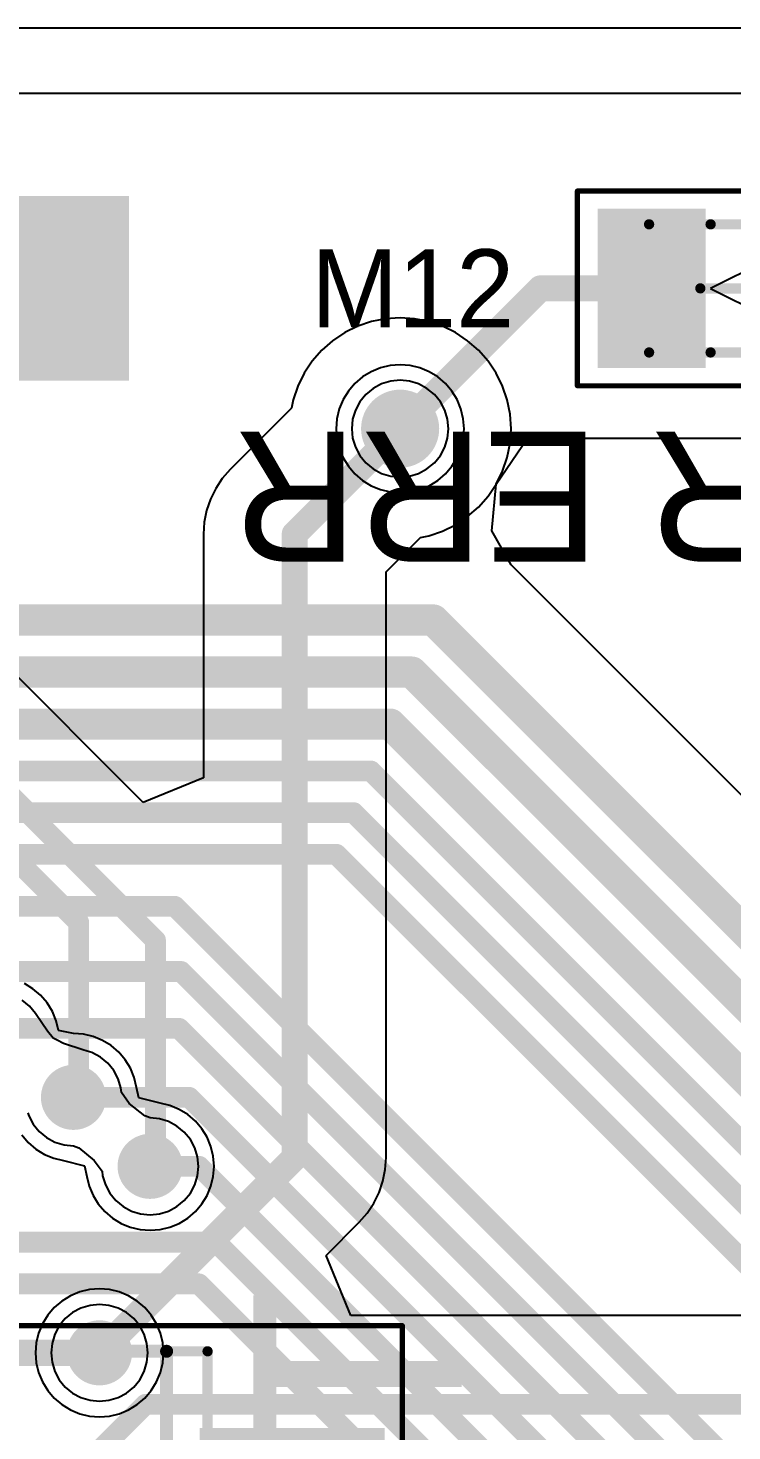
# Model space of a CAD drawing. Header units: millimetres. Extents: x 5.97 to 14.78, y 3.86 to 11.35.
# Drawn here: x 11.321 to 11.592, y 7.891 to 8.43 of the extents above; entities that cross this region are included whole.
import ezdxf

# ---------------------------------------------------------------- set-up
doc = ezdxf.new("R2010")
doc.units = ezdxf.units.MM
doc.header["$MEASUREMENT"] = 0
for name, color, linetype in [('BottomLayer', 5, 'Continuous'), ('BottomOverlay', 54, 'Continuous'), ('BottomPaste', 16, 'Continuous'), ('BottomSolder', 6, 'Continuous'), ('Mechanical13', 56, 'Continuous'), ('Mechanical15', 56, 'Continuous'), ('MidLayer1', 16, 'Continuous'), ('MidLayer2', 76, 'Continuous'), ('MultiLayer', 9, 'Continuous'), ('TopLayer', 1, 'Continuous'), ('TopOverlay', 2, 'Continuous'), ('TopPaste', 8, 'Continuous'), ('TopSolder', 216, 'Continuous')]:
    doc.layers.add(name, color=color, linetype=linetype)

# ---------------------------------------------------------------- blocks, each defined once
blk = doc.blocks.new('M_____43045_0610_164')
at = {"layer": 'TopLayer'}
blk.add_solid([(0.13839, -0.03248), (0.13839, 0.03248), (0.00335, -0.03248), (0.00335, 0.03248)], dxfattribs=at)
at = {"layer": 'TopPaste'}
blk.add_solid([(0.14139, -0.03548), (0.14139, 0.03548), (0.00035, -0.03548), (0.00035, 0.03548)], dxfattribs=at)
at = {"layer": 'TopSolder'}
blk.add_solid([(0.14089, -0.03498), (0.14089, 0.03498), (0.00085, -0.03498), (0.00085, 0.03498)], dxfattribs=at)
blk = doc.blocks.new('0805LED_RED_165')
at = {"layer": 'Mechanical13', "const_width": 0.00394}
for points in [[(-0.03937, 0.02461), (-0.03937, -0.02461)], [(0.03937, 0.02461), (-0.03937, 0.02461)], [(0.03937, 0.02461), (0.03937, -0.02461)], [(0.03937, -0.02461), (-0.03937, -0.02461)]]:
    blk.add_lwpolyline(points, dxfattribs=at)
at = {"layer": 'Mechanical13', "const_width": 0.00197}
for points in [[(-0.04035, 0.02461, 1), (-0.03839, 0.02461, 1)], [(-0.04035, 0.02461, 1), (-0.03839, 0.02461, 1)], [(0.03839, 0.02461, 1), (0.04035, 0.02461, 1)], [(0.03839, 0.02461, 1), (0.04035, 0.02461, 1)], [(-0.04035, -0.02461, 1), (-0.03839, -0.02461, 1)], [(-0.04035, -0.02461, 1), (-0.03839, -0.02461, 1)], [(0.03839, -0.02461, 1), (0.04035, -0.02461, 1)], [(0.03839, -0.02461, 1), (0.04035, -0.02461, 1)]]:
    blk.add_lwpolyline(points, format="xyb", close=True, dxfattribs=at)
at = {"layer": 'Mechanical15'}
for points, const_width in [([(-0.06693, 0.0374), (-0.06693, -0.0374)], 0.00197), ([(0.06693, 0.0374), (-0.06693, 0.0374)], 0.00197), ([(0.06693, 0.0374), (0.06693, -0.0374)], 0.00197), ([(0, 0.01969), (0, -0.01969)], 0.00394), ([(0.01969, 0), (-0.01969, 0)], 0.00394), ([(0.06693, -0.0374), (-0.06693, -0.0374)], 0.00197)]:
    blk.add_lwpolyline(points, dxfattribs=dict(at, const_width=const_width))
for points, const_width in [([(-0.06742, 0.0374, 1), (-0.06644, 0.0374, 1)], 0.000984), ([(-0.06742, 0.0374, 1), (-0.06644, 0.0374, 1)], 0.000984), ([(0.06644, 0.0374, 1), (0.06742, 0.0374, 1)], 0.000984), ([(0.06644, 0.0374, 1), (0.06742, 0.0374, 1)], 0.000984), ([(-0.00098, 0.01969, 1), (0.00098, 0.01969, 1)], 0.00197), ([(-0.02067, 0, 1), (-0.0187, 0, 1)], 0.00197), ([(0.0187, 0, 1), (0.02067, 0, 1)], 0.00197), ([(-0.00098, -0.01969, 1), (0.00098, -0.01969, 1)], 0.00197), ([(-0.06742, -0.0374, 1), (-0.06644, -0.0374, 1)], 0.000984), ([(-0.06742, -0.0374, 1), (-0.06644, -0.0374, 1)], 0.000984), ([(0.06644, -0.0374, 1), (0.06742, -0.0374, 1)], 0.000984), ([(0.06644, -0.0374, 1), (0.06742, -0.0374, 1)], 0.000984)]:
    blk.add_lwpolyline(points, format="xyb", close=True, dxfattribs=dict(at, const_width=const_width))
at = {"layer": 'TopLayer'}
for points in [[(-0.02067, -0.02756), (-0.02067, 0.02756), (-0.0561, -0.02756), (-0.0561, 0.02756)], [(0.0561, -0.02756), (0.0561, 0.02756), (0.02067, -0.02756), (0.02067, 0.02756)]]:
    blk.add_solid(points, dxfattribs=at)
at = {"layer": 'TopOverlay'}
for p, q in [((-0.01575, 0.01575), (-0.01575, -0.01575)), ((0.01575, 0), (-0.01575, 0.01575)), ((-0.01575, -0.01575), (0.01575, 0))]:
    blk.add_line(p, q, dxfattribs=at)
at = {"layer": 'TopOverlay', "const_width": 0.00394}
for points in [[(0.01575, 0.02461), (-0.01575, 0.02461)], [(0.01575, -0.02461), (-0.01575, -0.02461)]]:
    blk.add_lwpolyline(points, dxfattribs=at)
at = {"layer": 'TopOverlay', "const_width": 0.00197}
for points in [[(-0.01673, 0.02461, 1), (-0.01476, 0.02461, 1)], [(0.01476, 0.02461, 1), (0.01673, 0.02461, 1)], [(-0.01673, -0.02461, 1), (-0.01476, -0.02461, 1)], [(0.01476, -0.02461, 1), (0.01673, -0.02461, 1)]]:
    blk.add_lwpolyline(points, format="xyb", close=True, dxfattribs=at)
at = {"layer": 'TopPaste'}
for points in [[(-0.01767, -0.03056), (-0.01767, 0.03056), (-0.0591, -0.03056), (-0.0591, 0.03056)], [(0.0591, -0.03056), (0.0591, 0.03056), (0.01767, -0.03056), (0.01767, 0.03056)]]:
    blk.add_solid(points, dxfattribs=at)
at = {"layer": 'TopSolder'}
for points in [[(-0.01817, -0.03006), (-0.01817, 0.03006), (-0.0586, -0.03006), (-0.0586, 0.03006)], [(0.0586, -0.03006), (0.0586, 0.03006), (0.01817, -0.03006), (0.01817, 0.03006)]]:
    blk.add_solid(points, dxfattribs=at)
blk = doc.blocks.new('28_SSOP_B_181')
at = {"layer": 'BottomLayer'}
for points in [[(-0.1752, 0.17421), (-0.1752, 0.15846), (-0.11024, 0.17421), (-0.11024, 0.15846)], [(0.11024, 0.17421), (0.11024, 0.15846), (0.1752, 0.17421), (0.1752, 0.15846)], [(-0.1752, 0.14862), (-0.1752, 0.13287), (-0.11024, 0.14862), (-0.11024, 0.13287)], [(0.11024, 0.14862), (0.11024, 0.13287), (0.1752, 0.14862), (0.1752, 0.13287)], [(-0.1752, 0.12303), (-0.1752, 0.10728), (-0.11024, 0.12303), (-0.11024, 0.10728)], [(0.11024, 0.12303), (0.11024, 0.10728), (0.1752, 0.12303), (0.1752, 0.10728)], [(-0.1752, 0.09744), (-0.1752, 0.08169), (-0.11024, 0.09744), (-0.11024, 0.08169)], [(0.11024, 0.09744), (0.11024, 0.08169), (0.1752, 0.09744), (0.1752, 0.08169)], [(-0.1752, 0.07185), (-0.1752, 0.0561), (-0.11024, 0.07185), (-0.11024, 0.0561)], [(0.11024, 0.07185), (0.11024, 0.0561), (0.1752, 0.07185), (0.1752, 0.0561)], [(-0.1752, 0.04626), (-0.1752, 0.03051), (-0.11024, 0.04626), (-0.11024, 0.03051)], [(0.11024, 0.04626), (0.11024, 0.03051), (0.1752, 0.04626), (0.1752, 0.03051)], [(-0.1752, 0.02067), (-0.1752, 0.00492), (-0.11024, 0.02067), (-0.11024, 0.00492)], [(0.11024, 0.02067), (0.11024, 0.00492), (0.1752, 0.02067), (0.1752, 0.00492)], [(-0.1752, -0.00492), (-0.1752, -0.02067), (-0.11024, -0.00492), (-0.11024, -0.02067)], [(0.11024, -0.00492), (0.11024, -0.02067), (0.1752, -0.00492), (0.1752, -0.02067)], [(-0.1752, -0.03051), (-0.1752, -0.04626), (-0.11024, -0.03051), (-0.11024, -0.04626)], [(0.11024, -0.03051), (0.11024, -0.04626), (0.1752, -0.03051), (0.1752, -0.04626)], [(-0.1752, -0.0561), (-0.1752, -0.07185), (-0.11024, -0.0561), (-0.11024, -0.07185)], [(0.11024, -0.0561), (0.11024, -0.07185), (0.1752, -0.0561), (0.1752, -0.07185)], [(-0.1752, -0.08169), (-0.1752, -0.09744), (-0.11024, -0.08169), (-0.11024, -0.09744)], [(0.11024, -0.08169), (0.11024, -0.09744), (0.1752, -0.08169), (0.1752, -0.09744)], [(-0.1752, -0.10728), (-0.1752, -0.12303), (-0.11024, -0.10728), (-0.11024, -0.12303)], [(0.11024, -0.10728), (0.11024, -0.12303), (0.1752, -0.10728), (0.1752, -0.12303)], [(-0.1752, -0.13287), (-0.1752, -0.14862), (-0.11024, -0.13287), (-0.11024, -0.14862)], [(0.11024, -0.13287), (0.11024, -0.14862), (0.1752, -0.13287), (0.1752, -0.14862)], [(-0.1752, -0.15846), (-0.1752, -0.17421), (-0.11024, -0.15846), (-0.11024, -0.17421)], [(0.11024, -0.15846), (0.11024, -0.17421), (0.1752, -0.15846), (0.1752, -0.17421)]]:
    blk.add_solid(points, dxfattribs=at)
at = {"layer": 'BottomOverlay', "const_width": 0.005}
for points in [[(-0.09449, -0.20669), (-0.09449, 0.20669)], [(-0.09449, 0.20669), (0.09449, 0.20669)], [(0.09449, -0.20669), (0.09449, 0.20669)], [(-0.09449, -0.20669), (0.09449, -0.20669)]]:
    blk.add_lwpolyline(points, dxfattribs=at)
at = {"layer": 'BottomOverlay'}
for points, const_width in [([(-0.09574, 0.20669, 1), (-0.09324, 0.20669, 1)], 0.0025), ([(-0.09574, 0.20669, 1), (-0.09324, 0.20669, 1)], 0.0025), ([(0.09324, 0.20669, 1), (0.09574, 0.20669, 1)], 0.0025), ([(0.09324, 0.20669, 1), (0.09574, 0.20669, 1)], 0.0025), ([(-0.04331, -0.16732, 1), (-0.06693, -0.16732, 1)], 0.02362), ([(-0.07283, -0.16732, 1), (-0.06102, -0.16732, 1)], 0.01181), ([(-0.04921, -0.16732, 1), (-0.0374, -0.16732, 1)], 0.01181), ([(-0.09574, -0.20669, 1), (-0.09324, -0.20669, 1)], 0.0025), ([(-0.09574, -0.20669, 1), (-0.09324, -0.20669, 1)], 0.0025), ([(0.09324, -0.20669, 1), (0.09574, -0.20669, 1)], 0.0025), ([(0.09324, -0.20669, 1), (0.09574, -0.20669, 1)], 0.0025)]:
    blk.add_lwpolyline(points, format="xyb", close=True, dxfattribs=dict(at, const_width=const_width))
at = {"layer": 'BottomPaste'}
for points in [[(-0.1782, 0.17721), (-0.1782, 0.15546), (-0.10724, 0.17721), (-0.10724, 0.15546)], [(0.10724, 0.17721), (0.10724, 0.15546), (0.1782, 0.17721), (0.1782, 0.15546)], [(-0.1782, 0.15162), (-0.1782, 0.12987), (-0.10724, 0.15162), (-0.10724, 0.12987)], [(0.10724, 0.15162), (0.10724, 0.12987), (0.1782, 0.15162), (0.1782, 0.12987)], [(-0.1782, 0.12603), (-0.1782, 0.10428), (-0.10724, 0.12603), (-0.10724, 0.10428)], [(0.10724, 0.12603), (0.10724, 0.10428), (0.1782, 0.12603), (0.1782, 0.10428)], [(-0.1782, 0.10044), (-0.1782, 0.07869), (-0.10724, 0.10044), (-0.10724, 0.07869)], [(0.10724, 0.10044), (0.10724, 0.07869), (0.1782, 0.10044), (0.1782, 0.07869)], [(-0.1782, 0.07485), (-0.1782, 0.0531), (-0.10724, 0.07485), (-0.10724, 0.0531)], [(0.10724, 0.07485), (0.10724, 0.0531), (0.1782, 0.07485), (0.1782, 0.0531)], [(-0.1782, 0.04926), (-0.1782, 0.02751), (-0.10724, 0.04926), (-0.10724, 0.02751)], [(0.10724, 0.04926), (0.10724, 0.02751), (0.1782, 0.04926), (0.1782, 0.02751)], [(-0.1782, 0.02367), (-0.1782, 0.00192), (-0.10724, 0.02367), (-0.10724, 0.00192)], [(0.10724, 0.02367), (0.10724, 0.00192), (0.1782, 0.02367), (0.1782, 0.00192)], [(-0.1782, -0.00192), (-0.1782, -0.02367), (-0.10724, -0.00192), (-0.10724, -0.02367)], [(0.10724, -0.00192), (0.10724, -0.02367), (0.1782, -0.00192), (0.1782, -0.02367)], [(-0.1782, -0.02751), (-0.1782, -0.04926), (-0.10724, -0.02751), (-0.10724, -0.04926)], [(0.10724, -0.02751), (0.10724, -0.04926), (0.1782, -0.02751), (0.1782, -0.04926)], [(-0.1782, -0.0531), (-0.1782, -0.07485), (-0.10724, -0.0531), (-0.10724, -0.07485)], [(0.10724, -0.0531), (0.10724, -0.07485), (0.1782, -0.0531), (0.1782, -0.07485)], [(-0.1782, -0.07869), (-0.1782, -0.10044), (-0.10724, -0.07869), (-0.10724, -0.10044)], [(0.10724, -0.07869), (0.10724, -0.10044), (0.1782, -0.07869), (0.1782, -0.10044)], [(-0.1782, -0.10428), (-0.1782, -0.12603), (-0.10724, -0.10428), (-0.10724, -0.12603)], [(0.10724, -0.10428), (0.10724, -0.12603), (0.1782, -0.10428), (0.1782, -0.12603)], [(-0.1782, -0.12987), (-0.1782, -0.15162), (-0.10724, -0.12987), (-0.10724, -0.15162)], [(0.10724, -0.12987), (0.10724, -0.15162), (0.1782, -0.12987), (0.1782, -0.15162)], [(-0.1782, -0.15546), (-0.1782, -0.17721), (-0.10724, -0.15546), (-0.10724, -0.17721)], [(0.10724, -0.15546), (0.10724, -0.17721), (0.1782, -0.15546), (0.1782, -0.17721)]]:
    blk.add_solid(points, dxfattribs=at)
at = {"layer": 'BottomSolder'}
for points in [[(-0.1777, 0.17671), (-0.1777, 0.15596), (-0.10774, 0.17671), (-0.10774, 0.15596)], [(0.10774, 0.17671), (0.10774, 0.15596), (0.1777, 0.17671), (0.1777, 0.15596)], [(-0.1777, 0.15112), (-0.1777, 0.13037), (-0.10774, 0.15112), (-0.10774, 0.13037)], [(0.10774, 0.15112), (0.10774, 0.13037), (0.1777, 0.15112), (0.1777, 0.13037)], [(-0.1777, 0.12553), (-0.1777, 0.10478), (-0.10774, 0.12553), (-0.10774, 0.10478)], [(0.10774, 0.12553), (0.10774, 0.10478), (0.1777, 0.12553), (0.1777, 0.10478)], [(-0.1777, 0.09994), (-0.1777, 0.07919), (-0.10774, 0.09994), (-0.10774, 0.07919)], [(0.10774, 0.09994), (0.10774, 0.07919), (0.1777, 0.09994), (0.1777, 0.07919)], [(-0.1777, 0.07435), (-0.1777, 0.0536), (-0.10774, 0.07435), (-0.10774, 0.0536)], [(0.10774, 0.07435), (0.10774, 0.0536), (0.1777, 0.07435), (0.1777, 0.0536)], [(-0.1777, 0.04876), (-0.1777, 0.02801), (-0.10774, 0.04876), (-0.10774, 0.02801)], [(0.10774, 0.04876), (0.10774, 0.02801), (0.1777, 0.04876), (0.1777, 0.02801)], [(-0.1777, 0.02317), (-0.1777, 0.00242), (-0.10774, 0.02317), (-0.10774, 0.00242)], [(0.10774, 0.02317), (0.10774, 0.00242), (0.1777, 0.02317), (0.1777, 0.00242)], [(-0.1777, -0.00242), (-0.1777, -0.02317), (-0.10774, -0.00242), (-0.10774, -0.02317)], [(0.10774, -0.00242), (0.10774, -0.02317), (0.1777, -0.00242), (0.1777, -0.02317)], [(-0.1777, -0.02801), (-0.1777, -0.04876), (-0.10774, -0.02801), (-0.10774, -0.04876)], [(0.10774, -0.02801), (0.10774, -0.04876), (0.1777, -0.02801), (0.1777, -0.04876)], [(-0.1777, -0.0536), (-0.1777, -0.07435), (-0.10774, -0.0536), (-0.10774, -0.07435)], [(0.10774, -0.0536), (0.10774, -0.07435), (0.1777, -0.0536), (0.1777, -0.07435)], [(-0.1777, -0.07919), (-0.1777, -0.09994), (-0.10774, -0.07919), (-0.10774, -0.09994)], [(0.10774, -0.07919), (0.10774, -0.09994), (0.1777, -0.07919), (0.1777, -0.09994)], [(-0.1777, -0.10478), (-0.1777, -0.12553), (-0.10774, -0.10478), (-0.10774, -0.12553)], [(0.10774, -0.10478), (0.10774, -0.12553), (0.1777, -0.10478), (0.1777, -0.12553)], [(-0.1777, -0.13037), (-0.1777, -0.15112), (-0.10774, -0.13037), (-0.10774, -0.15112)], [(0.10774, -0.13037), (0.10774, -0.15112), (0.1777, -0.13037), (0.1777, -0.15112)], [(-0.1777, -0.15596), (-0.1777, -0.17671), (-0.10774, -0.15596), (-0.10774, -0.17671)], [(0.10774, -0.15596), (0.10774, -0.17671), (0.1777, -0.15596), (0.1777, -0.17671)]]:
    blk.add_solid(points, dxfattribs=at)
at = {"layer": 'Mechanical13', "const_width": 0.00394}
for points in [[(-0.11024, -0.20669), (-0.11024, 0.20669)], [(-0.11024, 0.20669), (0.11024, 0.20669)], [(0.11024, -0.20669), (0.11024, 0.20669)], [(-0.11024, -0.20669), (0.11024, -0.20669)]]:
    blk.add_lwpolyline(points, dxfattribs=at)
at = {"layer": 'Mechanical13'}
for points, const_width in [([(-0.11122, 0.20669, 1), (-0.10925, 0.20669, 1)], 0.00197), ([(-0.11122, 0.20669, 1), (-0.10925, 0.20669, 1)], 0.00197), ([(0.10925, 0.20669, 1), (0.11122, 0.20669, 1)], 0.00197), ([(0.10925, 0.20669, 1), (0.11122, 0.20669, 1)], 0.00197), ([(-0.05512, -0.17126, 1), (-0.09449, -0.17126, 1)], 0.00394), ([(-0.09547, -0.17126, 1), (-0.0935, -0.17126, 1)], 0.00197), ([(-0.0561, -0.17126, 1), (-0.05413, -0.17126, 1)], 0.00197), ([(-0.11122, -0.20669, 1), (-0.10925, -0.20669, 1)], 0.00197), ([(-0.11122, -0.20669, 1), (-0.10925, -0.20669, 1)], 0.00197), ([(0.10925, -0.20669, 1), (0.11122, -0.20669, 1)], 0.00197), ([(0.10925, -0.20669, 1), (0.11122, -0.20669, 1)], 0.00197)]:
    blk.add_lwpolyline(points, format="xyb", close=True, dxfattribs=dict(at, const_width=const_width))
at = {"layer": 'Mechanical15'}
for points, const_width in [([(-0.18504, -0.21654), (-0.18504, 0.21654)], 0.00197), ([(-0.18504, 0.21654), (0.18504, 0.21654)], 0.00197), ([(0.18504, -0.21654), (0.18504, 0.21654)], 0.00197), ([(0, -0.01969), (0, 0.01969)], 0.00394), ([(-0.01969, 0), (0.01969, 0)], 0.00394), ([(-0.18504, -0.21654), (0.18504, -0.21654)], 0.00197)]:
    blk.add_lwpolyline(points, dxfattribs=dict(at, const_width=const_width))
for points, const_width in [([(-0.18553, 0.21654, 1), (-0.18455, 0.21654, 1)], 0.000984), ([(-0.18553, 0.21654, 1), (-0.18455, 0.21654, 1)], 0.000984), ([(0.18455, 0.21654, 1), (0.18553, 0.21654, 1)], 0.000984), ([(0.18455, 0.21654, 1), (0.18553, 0.21654, 1)], 0.000984), ([(-0.00098, 0.01969, 1), (0.00098, 0.01969, 1)], 0.00197), ([(-0.02067, 0, 1), (-0.0187, 0, 1)], 0.00197), ([(0.0187, 0, 1), (0.02067, 0, 1)], 0.00197), ([(-0.00098, -0.01969, 1), (0.00098, -0.01969, 1)], 0.00197), ([(-0.18553, -0.21654, 1), (-0.18455, -0.21654, 1)], 0.000984), ([(-0.18553, -0.21654, 1), (-0.18455, -0.21654, 1)], 0.000984), ([(0.18455, -0.21654, 1), (0.18553, -0.21654, 1)], 0.000984), ([(0.18455, -0.21654, 1), (0.18553, -0.21654, 1)], 0.000984)]:
    blk.add_lwpolyline(points, format="xyb", close=True, dxfattribs=dict(at, const_width=const_width))

msp = doc.modelspace()

# ---------------------------------------------------------------- linework, layer by layer
at = {"layer": 'BottomLayer'}
for p, q in [((10.0561, 8.405), (11.62796, 8.405)), ((11.36555, 8.13246), (11.17781, 8.3202)), ((11.44789, 8.31545), (11.44289, 8.31299)), ((11.45316, 8.31724), (11.44789, 8.31545)), ((11.45863, 8.31833), (11.45316, 8.31724)), ((11.46419, 8.3187), (11.45863, 8.31833)), ((11.46975, 8.31833), (11.46419, 8.3187)), ((11.47521, 8.31724), (11.46975, 8.31833)), ((11.48048, 8.31545), (11.47521, 8.31724)), ((11.48548, 8.31299), (11.48048, 8.31545)), ((11.43826, 8.30989), (11.43407, 8.30622)), ((11.44289, 8.31299), (11.43826, 8.30989)), ((11.49011, 8.30989), (11.48548, 8.31299)), ((11.4943, 8.30622), (11.49011, 8.30989)), ((11.43407, 8.30622), (11.4304, 8.30203)), ((11.49798, 8.30203), (11.4943, 8.30622)), ((11.4304, 8.30203), (11.4273, 8.2974)), ((11.50107, 8.2974), (11.49798, 8.30203)), ((11.4273, 8.2974), (11.42484, 8.2924)), ((11.50353, 8.2924), (11.50107, 8.2974)), ((11.42484, 8.2924), (11.42305, 8.28713)), ((11.50533, 8.28713), (11.50353, 8.2924)), ((11.42241, 8.28393), (11.39892, 8.26044)), ((11.42305, 8.28713), (11.42241, 8.28393)), ((11.50641, 8.28166), (11.50533, 8.28713)), ((11.50678, 8.2761), (11.50641, 8.28166)), ((11.50641, 8.27054), (11.50678, 8.2761)), ((11.50533, 8.26508), (11.50641, 8.27054)), ((11.50353, 8.25981), (11.50533, 8.26508)), ((11.39589, 8.25699), (11.39334, 8.25318)), ((11.39892, 8.26044), (11.39589, 8.25699)), ((11.50107, 8.25481), (11.50353, 8.25981)), ((11.39334, 8.25318), (11.39132, 8.24906)), ((11.49798, 8.25018), (11.50107, 8.25481)), ((11.39132, 8.24906), (11.38984, 8.24472)), ((11.49011, 8.24231), (11.4943, 8.24599)), ((11.4943, 8.24599), (11.49798, 8.25018)), ((11.38895, 8.24022), (11.38865, 8.23564)), ((11.38984, 8.24472), (11.38895, 8.24022)), ((11.48548, 8.23922), (11.49011, 8.24231)), ((11.38865, 8.23564), (11.38865, 8.14203)), ((11.47201, 8.23433), (11.47521, 8.23496)), ((11.47521, 8.23496), (11.48048, 8.23675)), ((11.48048, 8.23675), (11.48548, 8.23922)), ((11.4588, 8.22111), (11.47201, 8.23433)), ((11.4588, 7.9961), (11.4588, 8.22111)), ((11.38865, 8.14203), (11.36555, 8.13246)), ((11.4585, 7.99153), (11.4588, 7.9961)), ((11.45613, 7.98268), (11.4576, 7.98703)), ((11.4576, 7.98703), (11.4585, 7.99153)), ((11.4541, 7.97857), (11.45613, 7.98268)), ((11.45155, 7.97475), (11.4541, 7.97857)), ((11.43573, 7.95851), (11.44852, 7.9713)), ((11.44852, 7.9713), (11.45155, 7.97475)), ((11.4453, 7.93541), (11.43573, 7.95851)), ((11.61349, 7.93541), (11.4453, 7.93541))]:
    msp.add_line(p, q, dxfattribs=at)
for points, const_width in [([(11.15372, 8.2961), (11.37022, 8.0796)], 0.008), ([(11.14709, 8.2801), (11.34072, 8.08648)], 0.008), ([(11.42372, 8.23564), (11.46419, 8.2761)], 0.01), ([(11.42372, 7.9961), (11.42372, 8.23564)], 0.01), ([(11.34072, 8.02124), (11.34072, 8.08648)], 0.008), ([(11.37022, 7.99481), (11.37022, 8.0796)], 0.008), ([(11.33872, 8.01924), (11.34072, 8.02124)], 0.008), ([(11.34872, 7.9211), (11.42372, 7.9961)], 0.01), ([(11.36816, 7.99274), (11.37022, 7.99481)], 0.008), ([(11.3412, 7.8761), (11.36643, 7.90134)], 0.008), ([(11.36643, 7.90134), (11.61349, 7.90134)], 0.008)]:
    msp.add_lwpolyline(points, dxfattribs=dict(at, const_width=const_width))
for points, const_width in [([(11.45794, 8.2761, 1), (11.47044, 8.2761, 1)], 0.0125), ([(11.46169, 8.2761, 1), (11.46669, 8.2761, 1)], 0.005), ([(11.42122, 8.23564, 1), (11.42622, 8.23564, 1)], 0.005), ([(11.42122, 8.23564, 1), (11.42622, 8.23564, 1)], 0.005), ([(11.33872, 8.08648, 1), (11.34272, 8.08648, 1)], 0.004), ([(11.33872, 8.08648, 1), (11.34272, 8.08648, 1)], 0.004), ([(11.36822, 8.0796, 1), (11.37222, 8.0796, 1)], 0.004), ([(11.36822, 8.0796, 1), (11.37222, 8.0796, 1)], 0.004), ([(11.33247, 8.01924, 1), (11.34497, 8.01924, 1)], 0.0125), ([(11.33872, 8.02124, 1), (11.34272, 8.02124, 1)], 0.004), ([(11.33872, 8.02124, 1), (11.34272, 8.02124, 1)], 0.004), ([(11.33672, 8.01924, 1), (11.34072, 8.01924, 1)], 0.004), ([(11.36191, 7.99274, 1), (11.37441, 7.99274, 1)], 0.0125), ([(11.36822, 7.99481, 1), (11.37222, 7.99481, 1)], 0.004), ([(11.36822, 7.99481, 1), (11.37222, 7.99481, 1)], 0.004), ([(11.42122, 7.9961, 1), (11.42622, 7.9961, 1)], 0.005), ([(11.42122, 7.9961, 1), (11.42622, 7.9961, 1)], 0.005), ([(11.36616, 7.99274, 1), (11.37016, 7.99274, 1)], 0.004), ([(11.34247, 7.9211, 1), (11.35497, 7.9211, 1)], 0.0125), ([(11.34622, 7.9211, 1), (11.35122, 7.9211, 1)], 0.005), ([(11.36443, 7.90134, 1), (11.36843, 7.90134, 1)], 0.004), ([(11.36443, 7.90134, 1), (11.36843, 7.90134, 1)], 0.004)]:
    msp.add_lwpolyline(points, format="xyb", close=True, dxfattribs=dict(at, const_width=const_width))
at = {"layer": 'MidLayer1'}
for p, q in [((8.785, 8.405), (11.645, 8.405)), ((11.46056, 8.29434), (11.45707, 8.29328)), ((11.46419, 8.29469), (11.46056, 8.29434)), ((11.46781, 8.29434), (11.46419, 8.29469)), ((11.4713, 8.29328), (11.46781, 8.29434)), ((11.45104, 8.28925), (11.44873, 8.28643)), ((11.45386, 8.29156), (11.45104, 8.28925)), ((11.45707, 8.29328), (11.45386, 8.29156)), ((11.47451, 8.29156), (11.4713, 8.29328)), ((11.47733, 8.28925), (11.47451, 8.29156)), ((11.47964, 8.28643), (11.47733, 8.28925)), ((11.44701, 8.28322), (11.44595, 8.27973)), ((11.44873, 8.28643), (11.44701, 8.28322)), ((11.48136, 8.28322), (11.47964, 8.28643)), ((11.48242, 8.27973), (11.48136, 8.28322)), ((11.44595, 8.27973), (11.4456, 8.2761)), ((11.48278, 8.2761), (11.48242, 8.27973)), ((11.4456, 8.2761), (11.44595, 8.27248)), ((11.44595, 8.27248), (11.44701, 8.26899)), ((11.48136, 8.26899), (11.48242, 8.27248)), ((11.48242, 8.27248), (11.48278, 8.2761)), ((11.44701, 8.26899), (11.44873, 8.26578)), ((11.47964, 8.26578), (11.48136, 8.26899)), ((11.44873, 8.26578), (11.45104, 8.26296)), ((11.45104, 8.26296), (11.45386, 8.26065)), ((11.47451, 8.26065), (11.47733, 8.26296)), ((11.47733, 8.26296), (11.47964, 8.26578)), ((11.45386, 8.26065), (11.45707, 8.25893)), ((11.45707, 8.25893), (11.46056, 8.25787)), ((11.46056, 8.25787), (11.46419, 8.25751)), ((11.46419, 8.25751), (11.46781, 8.25787)), ((11.46781, 8.25787), (11.4713, 8.25893)), ((11.4713, 8.25893), (11.47451, 8.26065)), ((11.32187, 8.05425), (11.31905, 8.05656)), ((11.32418, 8.05143), (11.32187, 8.05425)), ((11.32651, 8.04788), (11.32418, 8.05143)), ((11.32878, 8.04468), (11.32651, 8.04788)), ((11.33097, 8.04199), (11.32878, 8.04468)), ((11.33241, 8.04122), (11.33097, 8.04199)), ((11.33483, 8.03997), (11.33241, 8.04122)), ((11.34235, 8.03747), (11.33483, 8.03997)), ((11.34396, 8.03698), (11.34235, 8.03747)), ((11.34583, 8.03642), (11.34396, 8.03698)), ((11.34905, 8.0347), (11.34583, 8.03642)), ((11.35187, 8.03239), (11.34905, 8.0347)), ((11.35418, 8.02957), (11.35187, 8.03239)), ((11.3559, 8.02636), (11.35418, 8.02957)), ((11.35695, 8.02287), (11.3559, 8.02636)), ((11.35713, 8.02105), (11.35695, 8.02287)), ((11.36015, 8.01694), (11.35713, 8.02105)), ((11.36609, 8.01212), (11.36015, 8.01694)), ((11.32119, 8.01332), (11.32155, 8.01213)), ((11.32155, 8.01213), (11.32326, 8.00891)), ((11.32326, 8.00891), (11.32558, 8.0061)), ((11.36816, 8.01133), (11.36609, 8.01212)), ((11.37178, 8.01097), (11.36816, 8.01133)), ((11.37527, 8.00992), (11.37178, 8.01097)), ((11.37848, 8.0082), (11.37527, 8.00992)), ((11.3813, 8.00589), (11.37848, 8.0082)), ((11.32558, 8.0061), (11.32839, 8.00378)), ((11.32839, 8.00378), (11.33161, 8.00207)), ((11.38361, 8.00307), (11.3813, 8.00589)), ((11.38533, 7.99986), (11.38361, 8.00307)), ((11.33161, 8.00207), (11.33509, 8.00101)), ((11.33509, 8.00101), (11.33872, 8.00065)), ((11.33872, 8.00065), (11.34079, 7.99986)), ((11.34079, 7.99986), (11.34673, 7.99504)), ((11.38639, 7.99637), (11.38533, 7.99986)), ((11.34673, 7.99504), (11.34974, 7.99093)), ((11.38675, 7.99274), (11.38639, 7.99637)), ((11.38639, 7.98911), (11.38675, 7.99274)), ((11.34974, 7.99093), (11.34992, 7.98911)), ((11.34992, 7.98911), (11.35098, 7.98563)), ((11.38533, 7.98563), (11.38639, 7.98911)), ((11.35098, 7.98563), (11.3527, 7.98241)), ((11.3527, 7.98241), (11.35501, 7.9796)), ((11.3813, 7.9796), (11.38361, 7.98241)), ((11.38361, 7.98241), (11.38533, 7.98563)), ((11.35501, 7.9796), (11.35783, 7.97728)), ((11.35783, 7.97728), (11.36104, 7.97557)), ((11.37527, 7.97557), (11.37848, 7.97728)), ((11.37848, 7.97728), (11.3813, 7.9796)), ((11.36104, 7.97557), (11.36453, 7.97451)), ((11.36453, 7.97451), (11.36816, 7.97415)), ((11.36816, 7.97415), (11.37178, 7.97451)), ((11.37178, 7.97451), (11.37527, 7.97557)), ((11.34161, 7.93828), (11.33839, 7.93656)), ((11.34509, 7.93934), (11.34161, 7.93828)), ((11.34872, 7.93969), (11.34509, 7.93934)), ((11.35235, 7.93934), (11.34872, 7.93969)), ((11.35583, 7.93828), (11.35235, 7.93934)), ((11.35905, 7.93656), (11.35583, 7.93828)), ((11.33558, 7.93425), (11.33326, 7.93143)), ((11.33839, 7.93656), (11.33558, 7.93425)), ((11.36187, 7.93425), (11.35905, 7.93656)), ((11.36418, 7.93143), (11.36187, 7.93425)), ((11.33155, 7.92822), (11.33049, 7.92473)), ((11.33326, 7.93143), (11.33155, 7.92822)), ((11.3659, 7.92822), (11.36418, 7.93143)), ((11.36695, 7.92473), (11.3659, 7.92822)), ((11.33049, 7.92473), (11.33013, 7.9211)), ((11.36731, 7.9211), (11.36695, 7.92473)), ((11.33013, 7.9211), (11.33049, 7.91748)), ((11.33049, 7.91748), (11.33155, 7.91399)), ((11.3659, 7.91399), (11.36695, 7.91748)), ((11.36695, 7.91748), (11.36731, 7.9211)), ((11.33155, 7.91399), (11.33326, 7.91078)), ((11.36418, 7.91078), (11.3659, 7.91399)), ((11.33326, 7.91078), (11.33558, 7.90796)), ((11.33558, 7.90796), (11.33839, 7.90565)), ((11.35905, 7.90565), (11.36187, 7.90796)), ((11.36187, 7.90796), (11.36418, 7.91078)), ((11.33839, 7.90565), (11.34161, 7.90393)), ((11.34161, 7.90393), (11.34509, 7.90287)), ((11.34509, 7.90287), (11.34872, 7.90251)), ((11.34872, 7.90251), (11.35235, 7.90287)), ((11.35235, 7.90287), (11.35583, 7.90393)), ((11.35583, 7.90393), (11.35905, 7.90565))]:
    msp.add_line(p, q, dxfattribs=at)
at = {"layer": 'MidLayer1', "const_width": 0.0125}
for points in [[(11.45794, 8.2761, 1), (11.47044, 8.2761, 1)], [(11.33247, 8.01924, 1), (11.34497, 8.01924, 1)], [(11.36191, 7.99274, 1), (11.37441, 7.99274, 1)], [(11.34247, 7.9211, 1), (11.35497, 7.9211, 1)]]:
    msp.add_lwpolyline(points, format="xyb", close=True, dxfattribs=at)
at = {"layer": 'MidLayer2'}
for p, q in [((8.785, 8.405), (11.645, 8.405)), ((11.45659, 8.29948), (11.45303, 8.298)), ((11.46034, 8.30038), (11.45659, 8.29948)), ((11.46419, 8.30068), (11.46034, 8.30038)), ((11.46803, 8.30038), (11.46419, 8.30068)), ((11.47178, 8.29948), (11.46803, 8.30038)), ((11.47534, 8.298), (11.47178, 8.29948)), ((11.44974, 8.29599), (11.44681, 8.29348)), ((11.45303, 8.298), (11.44974, 8.29599)), ((11.47863, 8.29599), (11.47534, 8.298)), ((11.48156, 8.29348), (11.47863, 8.29599)), ((11.4443, 8.29055), (11.44229, 8.28726)), ((11.44681, 8.29348), (11.4443, 8.29055)), ((11.48407, 8.29055), (11.48156, 8.29348)), ((11.48608, 8.28726), (11.48407, 8.29055)), ((11.44081, 8.2837), (11.43991, 8.27995)), ((11.44229, 8.28726), (11.44081, 8.2837)), ((11.48756, 8.2837), (11.48608, 8.28726)), ((11.48846, 8.27995), (11.48756, 8.2837)), ((11.43991, 8.27995), (11.43961, 8.2761)), ((11.48876, 8.2761), (11.48846, 8.27995)), ((11.43961, 8.2761), (11.43991, 8.27226)), ((11.43991, 8.27226), (11.44081, 8.26851)), ((11.48756, 8.26851), (11.48846, 8.27226)), ((11.48846, 8.27226), (11.48876, 8.2761)), ((11.44081, 8.26851), (11.44229, 8.26495)), ((11.48608, 8.26495), (11.48756, 8.26851)), ((11.44229, 8.26495), (11.4443, 8.26166)), ((11.4443, 8.26166), (11.44681, 8.25873)), ((11.48156, 8.25873), (11.48407, 8.26166)), ((11.48407, 8.26166), (11.48608, 8.26495)), ((11.44681, 8.25873), (11.44974, 8.25622)), ((11.44974, 8.25622), (11.45303, 8.25421)), ((11.47534, 8.25421), (11.47863, 8.25622)), ((11.47863, 8.25622), (11.48156, 8.25873)), ((11.45303, 8.25421), (11.45659, 8.25273)), ((11.45659, 8.25273), (11.46034, 8.25183)), ((11.46034, 8.25183), (11.46419, 8.25153)), ((11.46419, 8.25153), (11.46803, 8.25183)), ((11.46803, 8.25183), (11.47178, 8.25273)), ((11.47178, 8.25273), (11.47534, 8.25421)), ((11.32317, 8.06099), (11.31988, 8.063)), ((11.3261, 8.05848), (11.32317, 8.06099)), ((11.3286, 8.05555), (11.3261, 8.05848)), ((11.33062, 8.05226), (11.3286, 8.05555)), ((11.33209, 8.0487), (11.33062, 8.05226)), ((11.33299, 8.04495), (11.33209, 8.0487)), ((11.33872, 8.04382), (11.33299, 8.04495)), ((11.34257, 8.04351), (11.33872, 8.04382)), ((11.34631, 8.04261), (11.34257, 8.04351)), ((11.34988, 8.04114), (11.34631, 8.04261)), ((11.35317, 8.03912), (11.34988, 8.04114)), ((11.3561, 8.03662), (11.35317, 8.03912)), ((11.3586, 8.03369), (11.3561, 8.03662)), ((11.36062, 8.0304), (11.3586, 8.03369)), ((11.36209, 8.02684), (11.36062, 8.0304)), ((11.36299, 8.02309), (11.36209, 8.02684)), ((11.36386, 8.0191), (11.36299, 8.02309)), ((11.372, 8.01701), (11.36386, 8.0191)), ((11.37575, 8.01611), (11.372, 8.01701)), ((11.37931, 8.01464), (11.37575, 8.01611)), ((11.3826, 8.01262), (11.37931, 8.01464)), ((11.38553, 8.01012), (11.3826, 8.01262)), ((11.38804, 8.00719), (11.38553, 8.01012)), ((11.31884, 8.0048), (11.32134, 8.00186)), ((11.39005, 8.0039), (11.38804, 8.00719)), ((11.39153, 8.00034), (11.39005, 8.0039)), ((11.32134, 8.00186), (11.32428, 7.99936)), ((11.32428, 7.99936), (11.32756, 7.99734)), ((11.32756, 7.99734), (11.33113, 7.99587)), ((11.39243, 7.99659), (11.39153, 8.00034)), ((11.33113, 7.99587), (11.33488, 7.99497)), ((11.33488, 7.99497), (11.34302, 7.99289)), ((11.34302, 7.99289), (11.34388, 7.9889)), ((11.39273, 7.99274), (11.39243, 7.99659)), ((11.39243, 7.9889), (11.39273, 7.99274)), ((11.34388, 7.9889), (11.34478, 7.98515)), ((11.39153, 7.98515), (11.39243, 7.9889)), ((11.34478, 7.98515), (11.34626, 7.98158)), ((11.34626, 7.98158), (11.34827, 7.9783)), ((11.38804, 7.9783), (11.39005, 7.98158)), ((11.39005, 7.98158), (11.39153, 7.98515)), ((11.34827, 7.9783), (11.35078, 7.97536)), ((11.38553, 7.97536), (11.38804, 7.9783)), ((11.35078, 7.97536), (11.35371, 7.97286)), ((11.35371, 7.97286), (11.357, 7.97084)), ((11.357, 7.97084), (11.36056, 7.96937)), ((11.37575, 7.96937), (11.37931, 7.97084)), ((11.37931, 7.97084), (11.3826, 7.97286)), ((11.3826, 7.97286), (11.38553, 7.97536)), ((11.36056, 7.96937), (11.36431, 7.96847)), ((11.36431, 7.96847), (11.36816, 7.96817)), ((11.36816, 7.96817), (11.372, 7.96847)), ((11.372, 7.96847), (11.37575, 7.96937)), ((11.34113, 7.94448), (11.33756, 7.943)), ((11.34488, 7.94538), (11.34113, 7.94448)), ((11.34872, 7.94568), (11.34488, 7.94538)), ((11.35257, 7.94538), (11.34872, 7.94568)), ((11.35631, 7.94448), (11.35257, 7.94538)), ((11.35988, 7.943), (11.35631, 7.94448)), ((11.33134, 7.93848), (11.32884, 7.93555)), ((11.33428, 7.94099), (11.33134, 7.93848)), ((11.33756, 7.943), (11.33428, 7.94099)), ((11.36317, 7.94099), (11.35988, 7.943)), ((11.3661, 7.93848), (11.36317, 7.94099)), ((11.3686, 7.93555), (11.3661, 7.93848)), ((11.32884, 7.93555), (11.32682, 7.93226)), ((11.37062, 7.93226), (11.3686, 7.93555)), ((11.32535, 7.9287), (11.32445, 7.92495)), ((11.32682, 7.93226), (11.32535, 7.9287)), ((11.37209, 7.9287), (11.37062, 7.93226)), ((11.37299, 7.92495), (11.37209, 7.9287)), ((11.32445, 7.92495), (11.32414, 7.9211)), ((11.3733, 7.9211), (11.37299, 7.92495)), ((11.32414, 7.9211), (11.32445, 7.91726)), ((11.32445, 7.91726), (11.32535, 7.91351)), ((11.37209, 7.91351), (11.37299, 7.91726)), ((11.37299, 7.91726), (11.3733, 7.9211)), ((11.32535, 7.91351), (11.32682, 7.90995)), ((11.37062, 7.90995), (11.37209, 7.91351)), ((11.32682, 7.90995), (11.32884, 7.90666)), ((11.32884, 7.90666), (11.33134, 7.90373)), ((11.3661, 7.90373), (11.3686, 7.90666)), ((11.3686, 7.90666), (11.37062, 7.90995)), ((11.33134, 7.90373), (11.33428, 7.90122)), ((11.33428, 7.90122), (11.33756, 7.89921)), ((11.35988, 7.89921), (11.36317, 7.90122)), ((11.36317, 7.90122), (11.3661, 7.90373)), ((11.33756, 7.89921), (11.34113, 7.89773)), ((11.34113, 7.89773), (11.34488, 7.89683)), ((11.34488, 7.89683), (11.34872, 7.89653)), ((11.34872, 7.89653), (11.35257, 7.89683)), ((11.35257, 7.89683), (11.35631, 7.89773)), ((11.35631, 7.89773), (11.35988, 7.89921))]:
    msp.add_line(p, q, dxfattribs=at)
at = {"layer": 'MidLayer2', "const_width": 0.0125}
for points in [[(11.45794, 8.2761, 1), (11.47044, 8.2761, 1)], [(11.33247, 8.01924, 1), (11.34497, 8.01924, 1)], [(11.36191, 7.99274, 1), (11.37441, 7.99274, 1)], [(11.34247, 7.9211, 1), (11.35497, 7.9211, 1)]]:
    msp.add_lwpolyline(points, format="xyb", close=True, dxfattribs=at)
at = {"layer": 'MultiLayer'}
for p, q in [((11.695, 8.43), (8.735, 8.43)), ((8.785, 8.405), (11.645, 8.405))]:
    msp.add_line(p, q, dxfattribs=at)
at = {"layer": 'MultiLayer', "const_width": 0.0125}
for points in [[(11.45794, 8.2761, 1), (11.47044, 8.2761, 1)], [(11.33247, 8.01924, 1), (11.34497, 8.01924, 1)], [(11.36191, 7.99274, 1), (11.37441, 7.99274, 1)], [(11.34247, 7.9211, 1), (11.35497, 7.9211, 1)]]:
    msp.add_lwpolyline(points, format="xyb", close=True, dxfattribs=at)
at = {"layer": 'TopLayer'}
for p, q in [((11.50107, 8.25477), (11.51308, 8.27244)), ((11.51308, 8.27244), (11.60149, 8.27244)), ((11.49945, 8.23687), (11.50107, 8.25477)), ((11.50686, 8.22374), (11.49945, 8.23687)), ((11.73842, 7.99218), (11.50686, 8.22374))]:
    msp.add_line(p, q, dxfattribs=at)
for points, const_width in [([(11.46419, 8.2761), (11.51808, 8.33)], 0.01), ([(11.51808, 8.33), (11.5608, 8.33)], 0.01), ([(11.29311, 8.2026), (11.47698, 8.2026)], 0.012), ([(11.47698, 8.2026), (11.72348, 7.9561)], 0.012), ([(11.28229, 8.1826), (11.46869, 8.1826)], 0.012), ([(11.46869, 8.1826), (11.71519, 7.9361)], 0.012), ([(11.274, 8.1626), (11.46041, 8.1626)], 0.012), ([(11.46041, 8.1626), (11.70691, 7.9161)], 0.012), ([(11.26655, 8.1446), (11.45295, 8.1446)], 0.008), ([(11.45295, 8.1446), (11.69572, 7.90184)], 0.008), ([(11.25992, 8.1286), (11.44632, 8.1286)], 0.008), ([(11.44632, 8.1286), (11.67972, 7.89521)], 0.008), ([(11.22165, 8.1126), (11.4397, 8.1126)], 0.008), ([(11.4397, 8.1126), (11.66372, 7.88858)], 0.008), ([(11.25136, 8.0926), (11.37767, 8.0926)], 0.008), ([(11.37767, 8.0926), (11.766, 7.70427)], 0.008), ([(11.28022, 8.0676), (11.38004, 8.0676)], 0.008), ([(11.38004, 8.0676), (11.75, 7.69764)], 0.008), ([(11.31336, 8.04574), (11.37927, 8.04574)], 0.008), ([(11.37927, 8.04574), (11.734, 7.69101)], 0.008), ([(11.33872, 8.01924), (11.38315, 8.01924)], 0.008), ([(11.38315, 8.01924), (11.718, 7.68439)], 0.008), ([(11.36816, 7.99274), (11.38702, 7.99274)], 0.008), ([(11.38702, 7.99274), (11.702, 7.67776)], 0.008), ([(11.22622, 7.9636), (11.39353, 7.9636)], 0.008), ([(11.39353, 7.9636), (11.49872, 7.85841)], 0.008), ([(11.2477, 7.9476), (11.3869, 7.9476)], 0.008), ([(11.3869, 7.9476), (11.67, 7.6645)], 0.008), ([(11.25872, 7.9211), (11.34872, 7.9211)], 0.01)]:
    msp.add_lwpolyline(points, dxfattribs=dict(at, const_width=const_width))
for points, const_width in [([(11.51558, 8.33, 1), (11.52058, 8.33, 1)], 0.005), ([(11.51558, 8.33, 1), (11.52058, 8.33, 1)], 0.005), ([(11.5583, 8.33, 1), (11.5633, 8.33, 1)], 0.005), ([(11.45794, 8.2761, 1), (11.47044, 8.2761, 1)], 0.0125), ([(11.46169, 8.2761, 1), (11.46669, 8.2761, 1)], 0.005), ([(11.47398, 8.2026, 1), (11.47998, 8.2026, 1)], 0.006), ([(11.47398, 8.2026, 1), (11.47998, 8.2026, 1)], 0.006), ([(11.46569, 8.1826, 1), (11.47169, 8.1826, 1)], 0.006), ([(11.46569, 8.1826, 1), (11.47169, 8.1826, 1)], 0.006), ([(11.45741, 8.1626, 1), (11.46341, 8.1626, 1)], 0.006), ([(11.45741, 8.1626, 1), (11.46341, 8.1626, 1)], 0.006), ([(11.45095, 8.1446, 1), (11.45495, 8.1446, 1)], 0.004), ([(11.45095, 8.1446, 1), (11.45495, 8.1446, 1)], 0.004), ([(11.44432, 8.1286, 1), (11.44832, 8.1286, 1)], 0.004), ([(11.44432, 8.1286, 1), (11.44832, 8.1286, 1)], 0.004), ([(11.4377, 8.1126, 1), (11.4417, 8.1126, 1)], 0.004), ([(11.4377, 8.1126, 1), (11.4417, 8.1126, 1)], 0.004), ([(11.37567, 8.0926, 1), (11.37967, 8.0926, 1)], 0.004), ([(11.37567, 8.0926, 1), (11.37967, 8.0926, 1)], 0.004), ([(11.37804, 8.0676, 1), (11.38204, 8.0676, 1)], 0.004), ([(11.37804, 8.0676, 1), (11.38204, 8.0676, 1)], 0.004), ([(11.37727, 8.04574, 1), (11.38127, 8.04574, 1)], 0.004), ([(11.37727, 8.04574, 1), (11.38127, 8.04574, 1)], 0.004), ([(11.33247, 8.01924, 1), (11.34497, 8.01924, 1)], 0.0125), ([(11.33672, 8.01924, 1), (11.34072, 8.01924, 1)], 0.004), ([(11.38115, 8.01924, 1), (11.38515, 8.01924, 1)], 0.004), ([(11.38115, 8.01924, 1), (11.38515, 8.01924, 1)], 0.004), ([(11.36191, 7.99274, 1), (11.37441, 7.99274, 1)], 0.0125), ([(11.36616, 7.99274, 1), (11.37016, 7.99274, 1)], 0.004), ([(11.38502, 7.99274, 1), (11.38902, 7.99274, 1)], 0.004), ([(11.38502, 7.99274, 1), (11.38902, 7.99274, 1)], 0.004), ([(11.39153, 7.9636, 1), (11.39553, 7.9636, 1)], 0.004), ([(11.39153, 7.9636, 1), (11.39553, 7.9636, 1)], 0.004), ([(11.3849, 7.9476, 1), (11.3889, 7.9476, 1)], 0.004), ([(11.3849, 7.9476, 1), (11.3889, 7.9476, 1)], 0.004), ([(11.34247, 7.9211, 1), (11.35497, 7.9211, 1)], 0.0125), ([(11.34622, 7.9211, 1), (11.35122, 7.9211, 1)], 0.005)]:
    msp.add_lwpolyline(points, format="xyb", close=True, dxfattribs=dict(at, const_width=const_width))
at = {"layer": 'TopSolder', "const_width": 0.015}
msp.add_lwpolyline([(11.45669, 8.2761, 1), (11.47169, 8.2761, 1)], format="xyb", close=True, dxfattribs=at)

# ---------------------------------------------------------------- block references
for name, p, rotation in [('M_____43045_0610_164', (11.36041, 8.33), 180), ('0805LED_RED_165', (11.59919, 8.33), 180), ('28_SSOP_B_181', (11.28, 7.715), 360)]:
    msp.add_blockref(name, p, dxfattribs=dict(rotation=rotation))

# ---------------------------------------------------------------- texts
at = {"layer": 'TopOverlay'}
msp.add_text('M12', height=0.03, dxfattribs=at).set_placement((11.43, 8.315))
for s, height, rotation, p in [('MTR ERR', 0.05, 180, (11.70419, 8.275)), ('SELF TEST', 0.08, -270, (11.48779, 7.375))]:
    msp.add_text(s, height=height, rotation=rotation, dxfattribs=at).set_placement(p)

doc.saveas('drawing.dxf')
